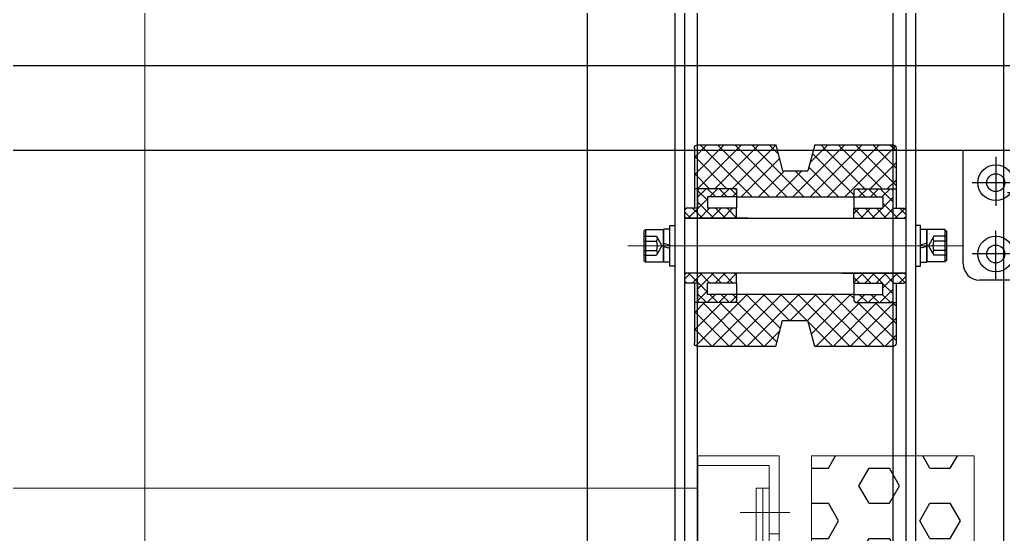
# Model space of a CAD drawing. Extents: x 539033 to 804858, y 468425 to 1263560.
# Drawn here: x 743892.8 to 744195.2, y 509096.7 to 509255 of the extents above; entities that cross this region are included whole.
import ezdxf

# ---------------------------------------------------------------- set-up
doc = ezdxf.new("R2010")
doc.units = 0
doc.header["$LTSCALE"] = 1000
doc.header["$MEASUREMENT"] = 0
for name, pattern in [('0', [0, 0]), ('ACAD_ISO04W100', [30, 24, -3, 0, -3]), ('ACAD_ISO10W100', [18.5, 12, -3, 0.5, -3]), ('CENTER', [50.8, 31.75, -6.35, 6.35, -6.35]), ('CENTER2', [1.125, 0.75, -0.125, 0.125, -0.125]), ('HIDDEN', [0.375, 0.25, -0.125]), ('SOLID', [0])]:
    doc.linetypes.add(name, pattern=pattern)
doc.layers.get('0').update_dxf_attribs({"linetype": 'CONTINUOUS'})
for name, color, linetype in [('center', 10, 'CENTER'), ('CONTINOUS', 3, 'CONTINUOUS'), ('摄像头', 7, 'CONTINUOUS')]:
    doc.layers.add(name, color=color, linetype=linetype)
for name, color, linetype, lineweight in [('中心线', 1, 'ACAD_ISO10W100', 15), ('标注', 7, 'SOLID', 15), ('点划线', 1, 'ACAD_ISO04W100', 15), ('粗实线', 7, '0', 30)]:
    doc.layers.add(name, color=color, linetype=linetype, lineweight=lineweight)

# ---------------------------------------------------------------- blocks, each defined once
blk = doc.blocks.new('A$C321231D6')
h = blk.add_hatch()
h.set_pattern_fill('HEX', color=256, scale=50, angle=180, style=0)
h.set_pattern_definition([(3e-14, (-120446.106, -88191.494), (-3e-15, 10.82531755), [6.25, -12.5]), (120, (-120446.106, -88191.494), (-9.375, -5.4126588), [6.25, -12.5]), (60, (-120439.856, -88191.494), (-9.375, 5.4126588), [6.25, -12.5])])
h.paths.add_polyline_path([(550, 0), (550, 500), (600, 500), (600, 0)])
at = {"layer": 'center', "lineweight": 5, "ltscale": 4}
blk.add_line((543.29, 482.5), (528.07, 482.5), dxfattribs=at)
blk.add_line((543.29, 482.5), (528.07, 482.5), dxfattribs=at)
at = {"layer": 'CONTINOUS', "lineweight": 5}
for p, q in [((540, 500), (515, 500)), ((540, 500), (515, 500)), ((515, 500), (515, 0)), ((540, 500), (540, 0)), ((537, 497), (515, 497)), ((537, 497), (515, 497)), ((537, 497), (537, 3)), ((515, 490), (85, 490)), ((537, 490), (533, 490)), ((537, 490), (533, 490)), ((533, 345), (533, 490)), ((535, 345), (535, 490)), ((537, 345), (537, 490)), ((540, 476), (537, 476))]:
    blk.add_line(p, q, dxfattribs=at)
blk.add_lwpolyline([(550, 0), (550, 500), (600, 500), (600, 0)], close=True, dxfattribs=at)
blk = doc.blocks.new('A$C21B97B69')
at = {"color": 1, "linetype": 'CENTER2', "ltscale": 0.02}
for p, q in [((37, 51.04), (37, 2.88)), ((10, 37.88), (10, 22.68)), ((64, 37.88), (64, 22.68)), ((17.19, 29.96), (2.75, 29.96)), ((56.81, 29.96), (71.25, 29.96)), ((13.63, 26.96), (60.37, 26.96)), ((31.99, 26.96), (41.79, 26.96)), ((10, 0.12), (10, 15.32)), ((64, 0.12), (64, 15.32)), ((17.19, 8.04), (2.75, 8.04)), ((56.81, 8.04), (71.25, 8.04))]:
    blk.add_line(p, q, dxfattribs=at)
at = {"color": 4}
for p, q in [((0, 40), (74, 40)), ((0, 5), (0, 40)), ((74, 40), (74, 5)), ((69, 0), (5, 0))]:
    blk.add_line(p, q, dxfattribs=at)
for centre, radius in [((37, 26.96), 19), ((37, 26.96), 10), ((10, 29.96), 5.5), ((64, 29.96), 5.5), ((10, 29.96), 2.75), ((37, 26.96), 5), ((37, 26.96), 3.38), ((64, 29.96), 2.75), ((10, 8.04), 5.5), ((64, 8.04), 5.5), ((10, 8.04), 2.75), ((64, 8.04), 2.75)]:
    blk.add_circle(centre, radius, dxfattribs=at)
at = {"color": 4, "linetype": 'HIDDEN', "lineweight": 9, "ltscale": 0.06}
blk.add_arc((36.89, 26.96), 20, 139.3169, 40.6831, dxfattribs=at)
at = {"color": 4}
for centre, start, end in [((5, 5), 180, 270), ((69, 5), 270, 0)]:
    blk.add_arc(centre, 5, start, end, dxfattribs=at)
blk = doc.blocks.new('A$C2E146BF2')
at = {"color": 4}
blk.add_lwpolyline([(10, 395.04, -0.414214), (0, 405.04), (0, 659.04, -0.414214), (40, 699.04), (959.96, 699.04, -0.414214), (999.96, 659.04), (999.96, 405.04, -0.414214), (989.96, 395.04), (969.96, 395.04), (969.96, 315.04), (989.96, 315.04, -0.414214), (999.96, 305.04), (999.96, 51.04, -0.414214), (959.96, 11.04), (40, 11.04, -0.414214), (0, 51.04), (0, 305.04, -0.414214), (10, 315.04), (30, 315.04), (30, 395.04)], format="xyb", close=True, dxfattribs=at)
at = {"linetype": 'ByBlock'}
blk.add_blockref('A$C21B97B69', (812.98, 659.04), dxfattribs=at)
blk = doc.blocks.new('A$C3CA42C6C')
at = {"layer": '标注'}
h = blk.add_hatch(dxfattribs=at)
h.set_pattern_fill('ANSI37', color=256, scale=30, angle=270, style=0)
h.set_pattern_definition([(225, (512.0958, 19.0855), (-2.65165, 2.65165), []), (135, (512.0958, 19.0855), (2.65165, 2.65165), [])])
h.paths.add_polyline_path([(55, -476.72), (55, -474.22), (42, -474.22), (42, -461.72, -0.414214), (43, -460.72), (67, -460.72), (69.1, -468.72), (76.9, -468.72), (79, -460.72), (103, -460.72, -0.414214), (104, -461.72), (104, -474.22), (91, -474.22), (91, -476.72)])
h.paths.add_polyline_path([(91, -506.72), (91, -509.22), (104, -509.22), (104, -521.72, -0.414214), (103, -522.72), (79, -522.72), (76.9, -514.72), (69.1, -514.72), (67, -522.72), (43, -522.72, -0.414214), (42, -521.72), (42, -509.22), (55, -509.22), (55, -506.72)])
h = blk.add_hatch(dxfattribs=at)
h.set_pattern_fill('ANSI37', color=256, scale=20, angle=180, style=0)
h.set_pattern_definition([(315, (-50.907, -284.9242), (-1.767767, -1.767767), []), (225, (-50.907, -284.9242), (-1.767767, 1.767767), [])])
h.paths.add_polyline_path([(55, -503.22), (46, -503.22), (46, -506.72), (55, -506.72), (55, -508.72), (54.5, -509.22), (43.5, -509.22), (43, -508.72), (43, -503.22), (39.5, -503.22), (39, -502.72), (39, -500.72), (39.5, -500.22), (55, -500.22)])
h.paths.add_polyline_path([(107, -502.72), (106.5, -503.22), (103, -503.22), (103, -508.72), (102.5, -509.22), (91.5, -509.22), (91, -508.72), (91, -506.72), (100, -506.72), (100, -503.22), (91, -503.22), (91, -500.22), (106.5, -500.22), (107, -500.72)])
h.paths.add_polyline_path([(103, -480.22), (106.5, -480.22), (107, -480.72), (107, -482.72), (106.5, -483.22), (91, -483.22), (91, -480.22), (100, -480.22), (100, -476.72), (91, -476.72), (91, -474.72), (91.5, -474.22), (102.5, -474.22), (103, -474.72)])
h.paths.add_polyline_path([(55, -476.72), (46, -476.72), (46, -480.22), (55, -480.22), (55, -483.22), (39.5, -483.22), (39, -482.72), (39, -480.72), (39.5, -480.22), (43, -480.22), (43, -474.72), (43.5, -474.22), (54.5, -474.22), (55, -474.72)])
at = {"layer": '点划线'}
blk.add_line((21.5, -491.74), (124.5, -491.74), dxfattribs=at)
at = {"layer": '粗实线', "color": 3}
for p, q in [((43, 414.26), (43, -707.05)), ((103, -707.05), (103, 414.26))]:
    blk.add_line(p, q, dxfattribs=at)
at = {"layer": '粗实线'}
for p, q in [((107, 365.26), (107, -716.74)), ((110, 365.26), (110, -716.74)), ((137, 365.26), (137, -716.74)), ((9, 233.26), (9, -716.74)), ((36, 233.26), (36, -716.74)), ((39, 233.26), (39, -716.74)), ((42, -461.72), (42, -480.22)), ((67, -460.72), (43, -460.72)), ((67, -460.72), (69.1, -468.72)), ((79, -460.72), (76.9, -468.72)), ((103, -460.72), (79, -460.72)), ((104, -461.72), (104, -480.22)), ((76.9, -468.72), (69.1, -468.72)), ((54.5, -474.22), (42, -474.22)), ((43.5, -474.22), (43, -474.72)), ((43, -474.72), (43, -480.22)), ((54.5, -474.22), (55, -474.72)), ((55, -474.72), (55, -480.22)), ((91.5, -474.22), (91, -474.72)), ((91, -474.22), (104, -474.22)), ((91, -474.22), (91, -480.22)), ((102.5, -474.22), (103, -474.72)), ((103, -474.72), (103, -480.22)), ((46, -476.72), (46, -480.22)), ((55, -476.72), (46, -476.72)), ((91, -476.72), (55, -476.72)), ((91, -476.72), (100, -476.72)), ((100, -476.72), (100, -480.22)), ((39.5, -480.22), (39, -480.72)), ((39, -480.72), (39, -483.22)), ((43, -480.22), (39.5, -480.22)), ((55, -480.22), (46, -480.22)), ((55, -483.22), (55, -480.22)), ((91, -483.22), (91, -480.22)), ((91, -480.22), (100, -480.22)), ((103, -480.22), (106.5, -480.22)), ((106.5, -480.22), (107, -480.72)), ((107, -480.72), (107, -502.72)), ((39.5, -483.22), (39, -482.72)), ((107, -483.22), (39, -483.22)), ((58.5, -483.22), (39.5, -483.22)), ((87.5, -483.22), (106.5, -483.22)), ((106.5, -483.22), (107, -482.72)), ((26.5, -487.24), (27, -486.74)), ((27, -486.74), (32.5, -486.74)), ((27, -486.74), (27, -496.74)), ((32.5, -496.84), (32.5, -486.64)), ((34.5, -486.64), (32.5, -486.64)), ((32.5, -486.74), (32.5, -496.74)), ((34.5, -497.99), (34.5, -485.49)), ((34.5, -485.49), (36, -485.49)), ((36, -485.49), (36, -497.99)), ((110, -485.49), (110, -497.99)), ((111.5, -485.49), (110, -485.49)), ((111.5, -497.99), (111.5, -485.49)), ((111.5, -486.64), (113.5, -486.64)), ((113.5, -496.84), (113.5, -486.64)), ((119, -486.74), (113.5, -486.74)), ((113.5, -486.74), (113.5, -496.74)), ((119, -486.74), (119, -496.74)), ((119.5, -487.24), (119, -486.74)), ((26.5, -487.24), (26.5, -496.24)), ((26.5, -488.85), (30.33, -488.85)), ((30.33, -488.85), (32, -491.74)), ((115.67, -488.85), (114, -491.74)), ((119.5, -488.85), (115.67, -488.85)), ((119.5, -487.24), (119.5, -496.24)), ((26.5, -490.29), (30.33, -490.29)), ((32, -491.74), (30.33, -494.62)), ((32.5, -490.99), (34.5, -491.53)), ((32.5, -491.99), (34.5, -492.53)), ((113.5, -490.99), (111.5, -491.53)), ((113.5, -491.99), (111.5, -492.53)), ((114, -491.74), (115.67, -494.62)), ((119.5, -490.29), (115.67, -490.29)), ((26.5, -493.18), (30.33, -493.18)), ((26.5, -494.62), (30.33, -494.62)), ((119.5, -493.18), (115.67, -493.18)), ((119.5, -494.62), (115.67, -494.62)), ((26.5, -496.24), (27, -496.74)), ((27, -496.74), (32.5, -496.74)), ((34.5, -496.84), (32.5, -496.84)), ((36, -497.99), (34.5, -497.99)), ((110, -497.99), (111.5, -497.99)), ((111.5, -496.84), (113.5, -496.84)), ((119, -496.74), (113.5, -496.74)), ((119.5, -496.24), (119, -496.74)), ((39.5, -500.22), (39, -500.72)), ((39, -500.22), (39, -502.72)), ((39, -500.22), (107, -500.22)), ((58.5, -500.22), (39.5, -500.22)), ((55, -503.22), (55, -500.22)), ((87.5, -500.22), (106.5, -500.22)), ((91, -503.22), (91, -500.22)), ((106.5, -500.22), (107, -500.72)), ((39, -502.72), (39.5, -503.22)), ((43, -503.22), (39.5, -503.22)), ((42, -503.22), (42, -521.72)), ((43, -503.22), (43, -508.72)), ((46, -506.72), (46, -503.22)), ((55, -503.22), (46, -503.22)), ((55, -503.22), (55, -508.72)), ((91, -503.22), (91, -509.22)), ((91, -503.22), (100, -503.22)), ((100, -506.72), (100, -503.22)), ((103, -503.22), (103, -508.72)), ((103, -503.22), (106.5, -503.22)), ((104, -503.22), (104, -521.72)), ((107, -502.72), (106.5, -503.22)), ((55, -506.72), (46, -506.72)), ((55, -506.72), (91, -506.72)), ((91, -506.72), (100, -506.72)), ((54.5, -509.22), (42, -509.22)), ((43, -508.72), (43.5, -509.22)), ((55, -508.72), (54.5, -509.22)), ((91, -508.72), (91.5, -509.22)), ((91, -509.22), (104, -509.22)), ((103, -508.72), (102.5, -509.22)), ((67, -522.72), (69.1, -514.72)), ((76.9, -514.72), (69.1, -514.72)), ((79, -522.72), (76.9, -514.72)), ((43, -522.72), (67, -522.72)), ((79, -522.72), (103, -522.72))]:
    blk.add_line(p, q, dxfattribs=at)
for centre, radius, start, end in [((43, -461.72), 1, 90, 180), ((103, -461.72), 1, 0, 90), ((29.35, -489.57), 1.21, 323.5307, 23.5307), ((116.65, -489.57), 1.21, 156.4693, 216.4693), ((26.07, -491.74), 4.5, 341.2917, 18.7083), ((119.93, -491.74), 4.5, 161.2917, 198.7083), ((29.35, -493.9), 1.21, 336.4693, 36.4693), ((116.65, -493.9), 1.21, 143.5307, 203.5307), ((43, -521.72), 1, 180, 270), ((103, -521.72), 1, 270, 0)]:
    blk.add_arc(centre, radius, start, end, dxfattribs=at)
blk = doc.blocks.new('A$C22717310')
at = {"layer": '中心线', "color": 1, "ltscale": 100}
blk.add_line((1260, 555), (0, 555), dxfattribs=at)
at = {"layer": '粗实线', "xscale": -1, "rotation": 90}
blk.add_blockref('A$C3CA42C6C', (533.26, 828), dxfattribs=at)
blk = doc.blocks.new('A$C54FB0A97')
at = {"layer": '中心线'}
blk.add_line((28.32, 725), (3068.98, 725), dxfattribs=at)
blk = doc.blocks.new('A$C0E4615E3')
at = {"color": 0, "ltscale": 100}
blk.add_blockref('A$C54FB0A97', (360, 0), dxfattribs=at)
at = {"layer": '摄像头', "color": 1, "lineweight": 25, "ltscale": 100, "xscale": -1}
blk.add_blockref('A$C22717310', (1860, 170), dxfattribs=at)

msp = doc.modelspace()

# ---------------------------------------------------------------- linework, layer by layer
at = {"color": 3}
msp.add_line((698845.65, 509240.88), (745565.65, 509240.88), dxfattribs=at)

# ---------------------------------------------------------------- block references
at = {"xscale": -1, "rotation": 270}
msp.add_blockref('A$C0E4615E3', (743206.2, 508350.46), dxfattribs=at)
at = {"linetype": 'ByBlock'}
msp.add_blockref('A$C2E146BF2', (743369.89, 508515.84), dxfattribs=at)
at = {"color": 3}
msp.add_blockref('A$C321231D6', (743586.23, 508620.88), dxfattribs=at)

doc.saveas('drawing.dxf')
